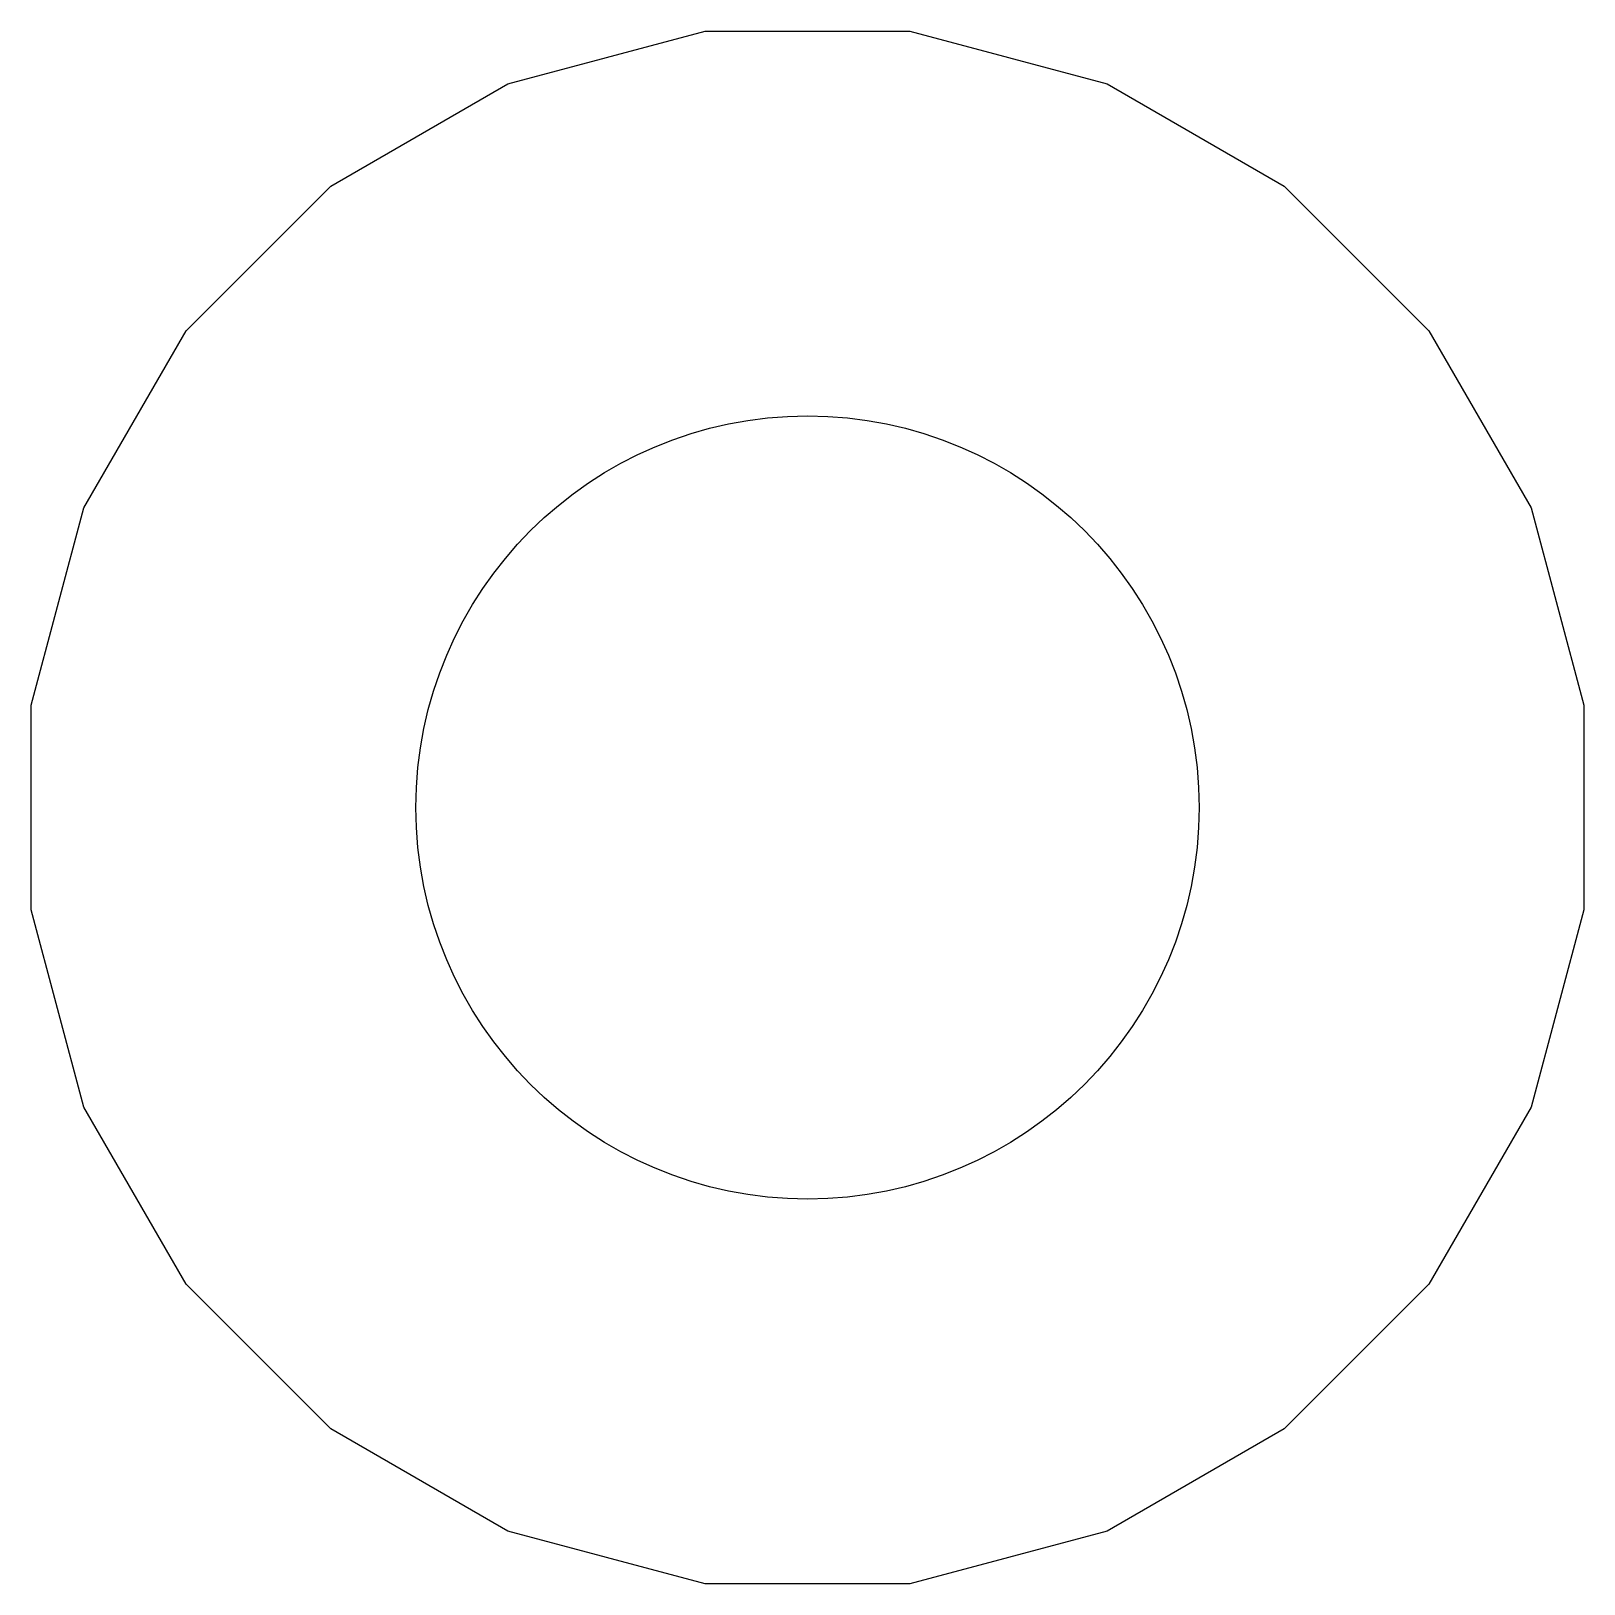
# Model space of a CAD drawing. Extents: x 5.632 to 5.946, y -3.952 to -3.755.
# Drawn here: x 5.63161 to 5.65894, y -3.95185 to -3.92453 of the extents above.
import ezdxf

# ---------------------------------------------------------------- set-up
doc = ezdxf.new("R2010")
doc.units = 0
doc.header["$MEASUREMENT"] = 0
doc.layers.add('BLACK', color=7, linetype='CONTINUOUS')

msp = doc.modelspace()

# ---------------------------------------------------------------- linework, layer by layer
at = {"layer": 'BLACK', "linetype": 'CONTINUOUS'}
for p, q in [((5.640002, -3.925458), (5.643477, -3.924527)), ((5.643477, -3.924527), (5.647074, -3.924527)), ((5.647074, -3.924527), (5.650549, -3.925458)), ((5.636887, -3.927257), (5.640002, -3.925458)), ((5.650549, -3.925458), (5.653664, -3.927257)), ((5.634344, -3.929801), (5.636887, -3.927257)), ((5.653664, -3.927257), (5.656208, -3.929801)), ((5.632545, -3.932916), (5.634344, -3.929801)), ((5.656208, -3.929801), (5.658006, -3.932916)), ((5.631614, -3.93639), (5.632545, -3.932916)), ((5.658006, -3.932916), (5.658937, -3.93639)), ((5.631614, -3.939988), (5.631614, -3.93639)), ((5.658937, -3.93639), (5.658937, -3.939988)), ((5.632545, -3.943462), (5.631614, -3.939988)), ((5.658937, -3.939988), (5.658006, -3.943462)), ((5.634344, -3.946577), (5.632545, -3.943462)), ((5.658006, -3.943462), (5.656208, -3.946577)), ((5.636887, -3.949121), (5.634344, -3.946577)), ((5.656208, -3.946577), (5.653664, -3.949121)), ((5.640002, -3.95092), (5.636887, -3.949121)), ((5.653664, -3.949121), (5.650549, -3.95092)), ((5.643477, -3.951851), (5.640002, -3.95092)), ((5.650549, -3.95092), (5.647074, -3.951851)), ((5.647074, -3.951851), (5.643477, -3.951851))]:
    msp.add_line(p, q, dxfattribs=at)
at = {"layer": 'BLACK'}
msp.add_circle((5.645276, -3.938189), 0.00689, dxfattribs=at)
at = {"layer": 'WHITE'}
msp.add_circle((5.645276, -3.938189), 0.00689, dxfattribs=at)

doc.saveas('drawing.dxf')
